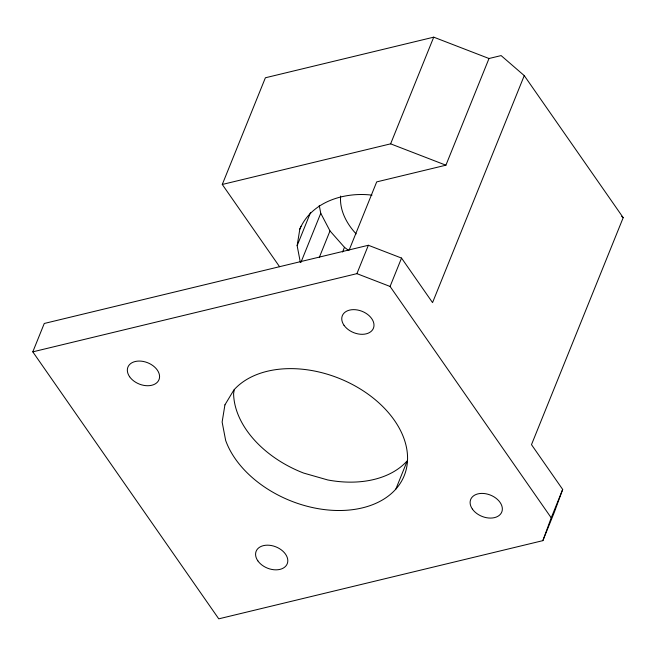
<?xml version="1.0" encoding="UTF-8"?>
<svg xmlns="http://www.w3.org/2000/svg" width="656" height="656" viewBox="0 0 656 656"><rect width="100%" height="100%" fill="white"/><g stroke="black" fill="none" stroke-linecap="round" stroke-linejoin="round"><path stroke-width="0.98" d="M234.233 389.779L233.593 393.682A96.399 65.862 22 0 0 303.662 473.074L327.705 479.946A96.399 65.862 22 0 0 407.294 460.742M300.341 262.375L297.143 245.656L299.833 229.108L300.981 226.271M524.259 75.612L432.55 302.605L401.538 258.079L368.369 245.27L44.264 323.474L32.8 351.846L218.76 618.838L542.865 540.642L551.22 517.814L562.684 489.442L531.491 444.653L623.2 217.661L524.259 75.612L501.118 55.588L489.007 58.507L433.723 37.162L265.385 77.777L222.277 184.467L279.571 266.721M562.684 489.442L554.328 512.262L542.865 540.642M297.143 245.656L310.501 212.593M300.915 262.416L320.759 213.29L319.251 205.418M319.316 257.382L330.001 230.928L320.759 213.29M342.555 252.035L344.466 247.312L330.001 230.928M222.277 184.467L390.623 143.844L433.723 37.162M349.148 250.075L376.7 181.892L445.908 165.197L489.007 58.507M32.8 351.846L356.905 273.65L368.369 245.27M551.22 517.814L390.074 286.459L401.538 258.079M395.83 489.122L406.917 461.693M299.833 229.108C311.444 201.663 344.425 191.732 371.993 195.152M390.623 143.844L445.908 165.197M356.905 273.65L390.074 286.459M344.466 247.312L348.525 250.362M621.658 216.324L623.2 217.661M356.151 233.897A68.732 46.961 22 0 1 340.636 196.062M224.926 404.859L222.13 422.054L225.656 440.447A96.399 65.862 22 0 0 362.415 507.867A96.399 65.862 22 0 0 379.406 403.35A96.399 65.862 22 0 0 233.848 390.025L224.926 404.859M472.386 509.081A16.761 11.455 22 0 0 500.315 514.361A16.761 11.455 22 0 0 485.981 493.788A16.761 11.455 22 0 0 472.386 509.081M257.849 560.847A16.761 11.455 22 0 0 285.77 566.128A16.761 11.455 22 0 0 271.445 545.554A16.761 11.455 22 0 0 257.849 560.847M129.617 376.741A16.761 11.455 22 0 0 157.538 382.013A16.761 11.455 22 0 0 143.213 361.44A16.761 11.455 22 0 0 129.617 376.741M344.031 325.31A16.761 11.455 22 0 0 371.96 330.591A16.761 11.455 22 0 0 357.627 310.017A16.761 11.455 22 0 0 344.031 325.31"/></g></svg>
